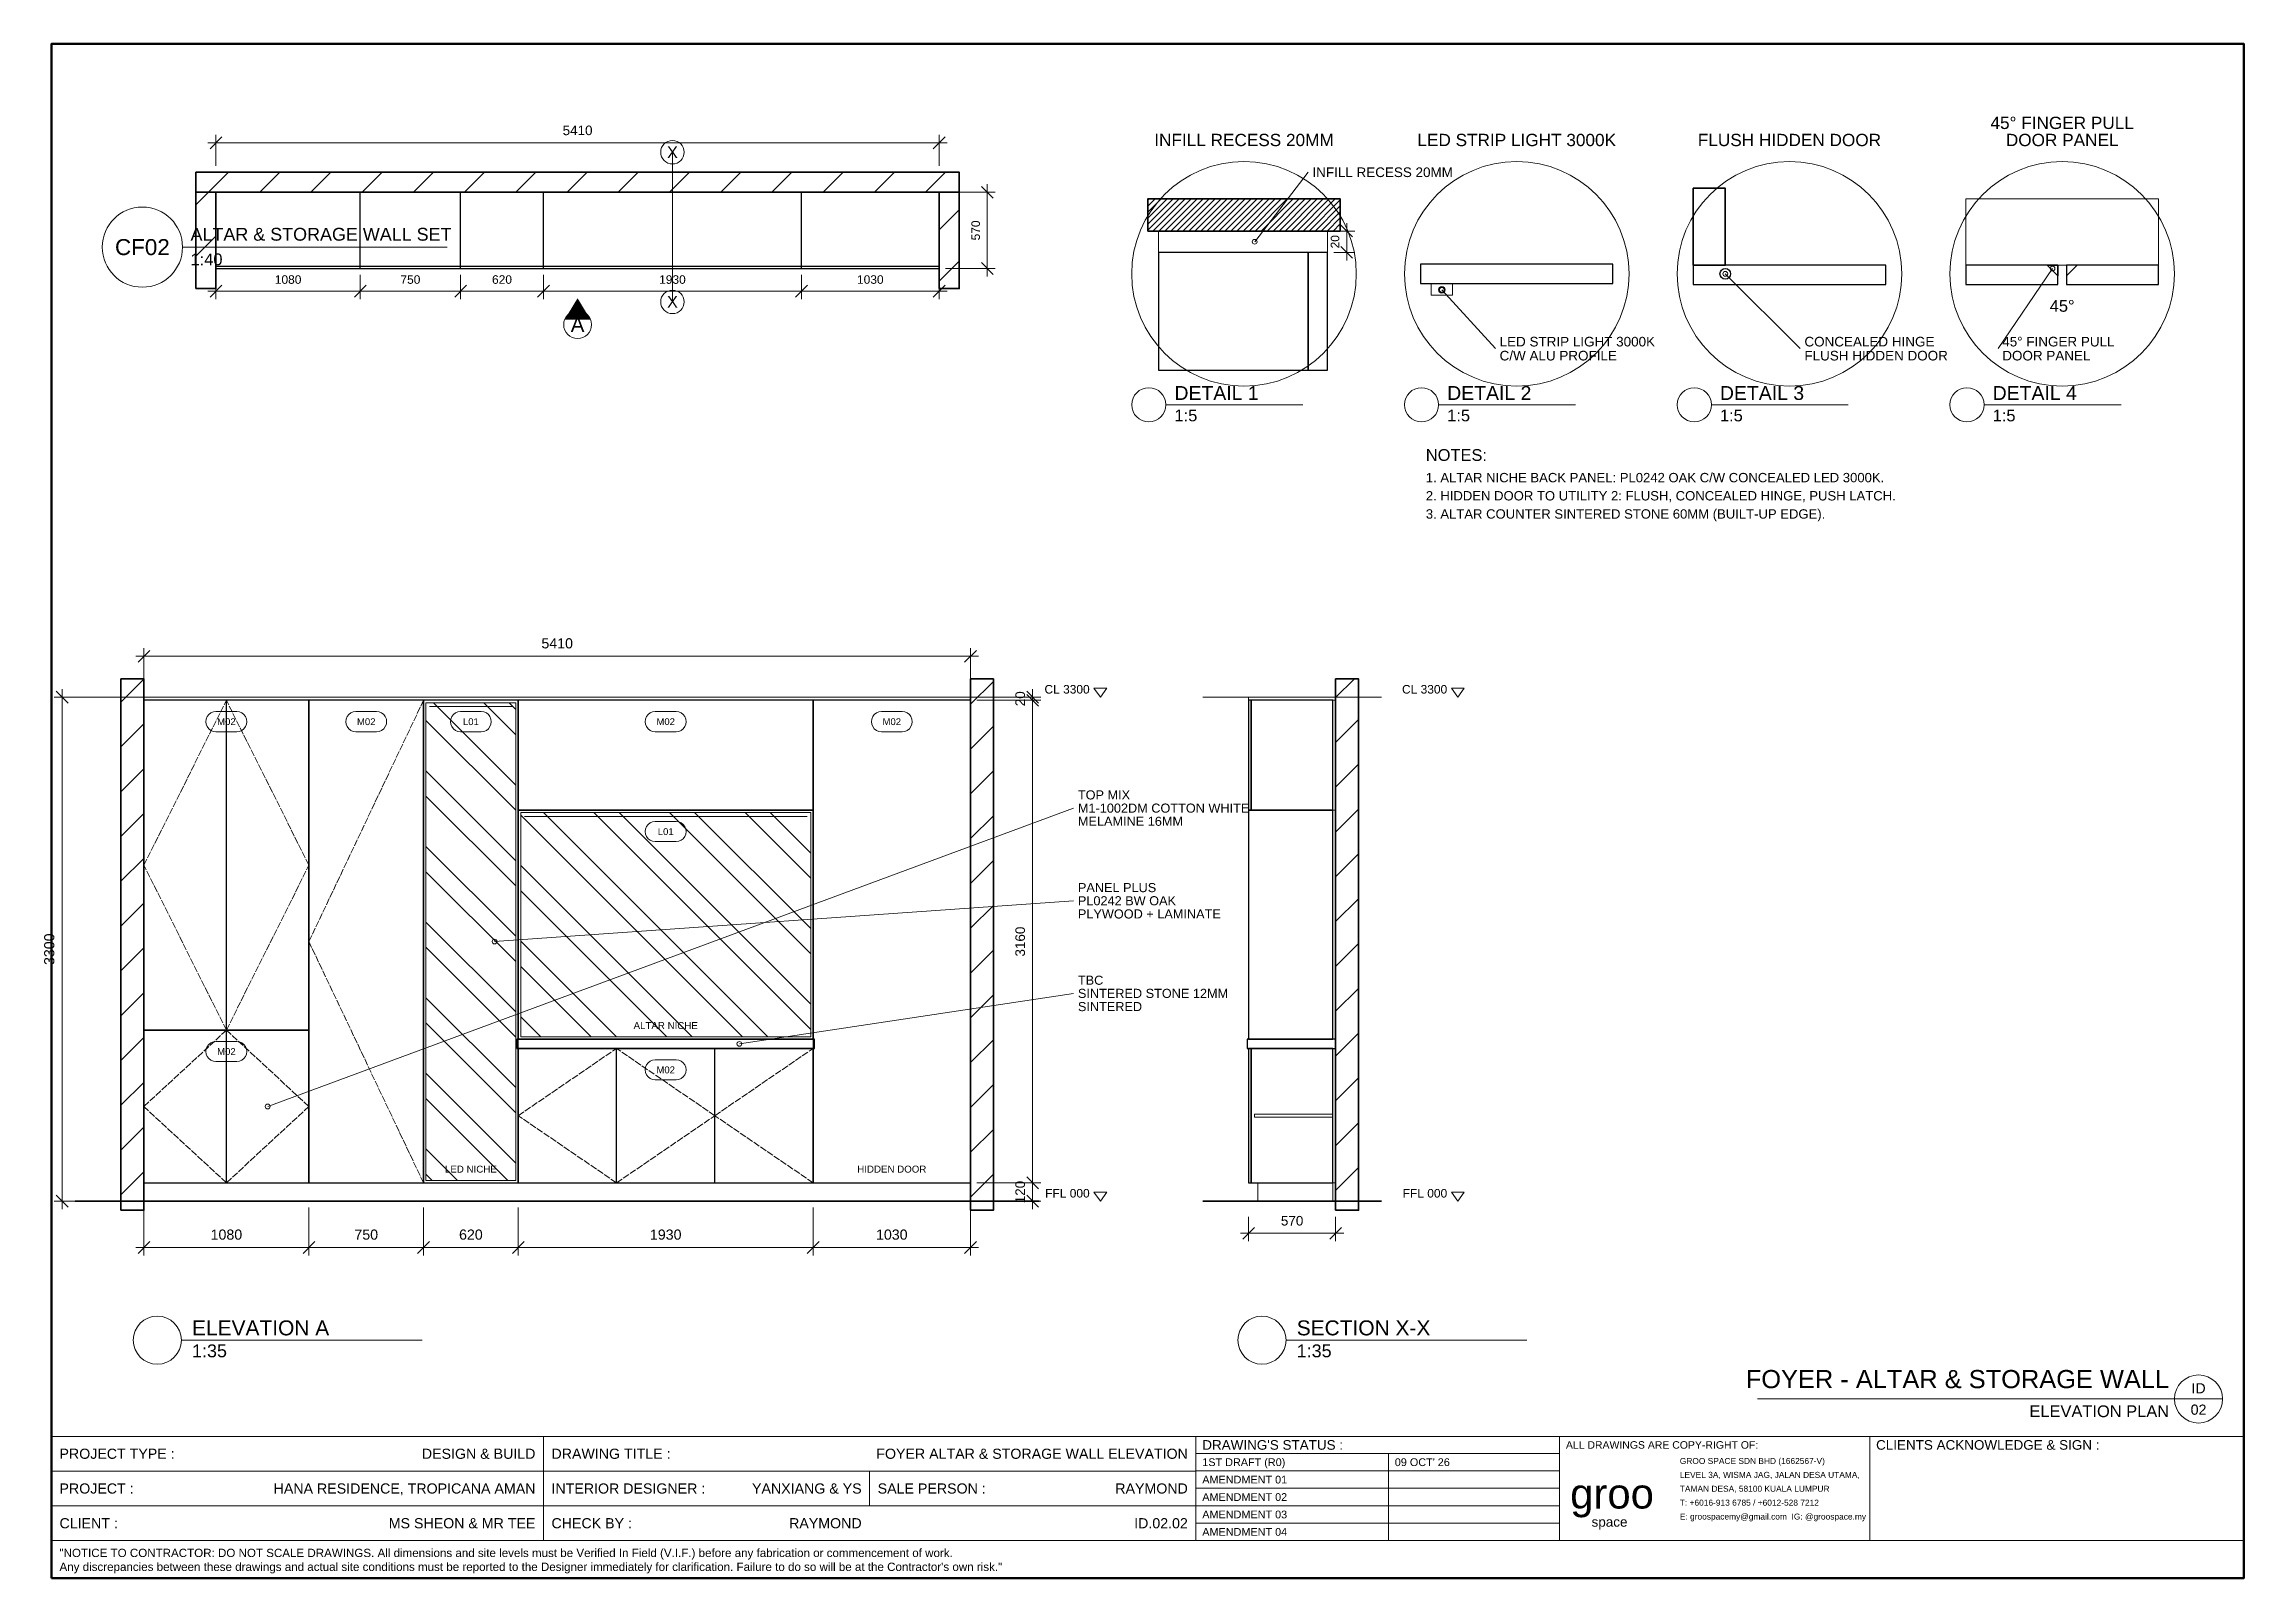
# Model space of a CAD drawing. Header units: millimetres. Extents: x 4 to 415, y 5 to 292.
import ezdxf
from ezdxf.enums import TextEntityAlignment as Align

# ---------------------------------------------------------------- set-up
doc = ezdxf.new("R2010")
doc.units = ezdxf.units.MM
doc.linetypes.add('DASHED', pattern=[1.524, 1.27, -0.254])
for name, color, linetype, lineweight in [('0-SHEET', 7, 'CONTINUOUS', 50), ('0-TITLE', 7, 'CONTINUOUS', 18), ('0-TITLE-TXT', 7, 'CONTINUOUS', 13), ('A-WALL', 250, 'CONTINUOUS', 35), ('I-CEIL', 7, 'CONTINUOUS', 18), ('I-DIM', 5, 'CONTINUOUS', 13), ('I-JOIN', 6, 'CONTINUOUS', 25), ('I-JOIN-ELEV', 7, 'CONTINUOUS', 25), ('I-JOIN-HATCH', 8, 'CONTINUOUS', 9), ('I-JOIN-HIDDEN', 6, 'DASHED', 13), ('I-JOIN-THIN', 7, 'CONTINUOUS', 13), ('I-LITE', 1, 'CONTINUOUS', 18), ('I-NOTE', 1, 'CONTINUOUS', 13), ('I-SYMB', 6, 'CONTINUOUS', 18), ('I-TAG', 5, 'CONTINUOUS', 13), ('I-TEXT', 7, 'CONTINUOUS', 13)]:
    doc.layers.add(name, color=color, linetype=linetype, lineweight=lineweight)
doc.styles.get("Standard").update_dxf_attribs({"font": 'arial.ttf'})

msp = doc.modelspace()

# ---------------------------------------------------------------- hatches: boundary and pattern name
at = {"layer": 'I-JOIN-HATCH'}
h = msp.add_hatch(dxfattribs=at)
h.set_pattern_fill('ANSI31', scale=2.1333)
h.paths.add_polyline_path([(32, 264.25), (174.75, 264.25), (174.75, 268), (32, 268)])
h = msp.add_hatch(dxfattribs=at)
h.set_pattern_fill('ANSI31', scale=2.1333)
h.paths.add_polyline_path([(32, 246.25), (35.75, 246.25), (35.75, 264.25), (32, 264.25)])
h = msp.add_hatch(dxfattribs=at)
h.set_pattern_fill('ANSI31', scale=2.1333)
h.paths.add_polyline_path([(171, 246.25), (174.75, 246.25), (174.75, 264.25), (171, 264.25)])
h = msp.add_hatch(dxfattribs=at)
h.set_pattern_fill('ANSI31', scale=0.25)
h.paths.add_polyline_path([(210, 257), (246, 257), (246, 263), (210, 263)])
h = msp.add_hatch(dxfattribs=at)
h.set_pattern_fill('ANSI31', scale=1.8667)
h.paths.add_polyline_path([(18, 73.79), (22.29, 73.79), (22.29, 173.21), (18, 173.21)])
h = msp.add_hatch(dxfattribs=at)
h.set_pattern_fill('ANSI31', scale=1.8667)
h.paths.add_polyline_path([(176.86, 73.79), (181.14, 73.79), (181.14, 173.21), (176.86, 173.21)])
h = msp.add_hatch(dxfattribs=at)
h.set_pattern_fill('ANSI31', scale=1.8667)
h.paths.add_polyline_path([(245.14, 73.79), (249.43, 73.79), (249.43, 173.21), (245.14, 173.21)])
h = msp.add_hatch(dxfattribs=at)
h.set_pattern_fill('ANSI32', scale=1.05, angle=90)
h.paths.add_polyline_path([(75.03, 79.39), (91.83, 79.39), (91.83, 168.76), (75.03, 168.76)])
h = msp.add_hatch(dxfattribs=at)
h.set_pattern_fill('ANSI32', scale=1.05, angle=90)
h.paths.add_polyline_path([(92.74, 106.24), (146.97, 106.24), (146.97, 148.19), (92.74, 148.19)])
at = {"layer": 'I-SYMB'}
h = msp.add_hatch(color=6, dxfattribs=at)
h.dxf.hatch_style = 1
h.paths.add_polyline_path([(103.38, 244.44), (100.95, 240.44), (105.8, 240.44)])

# ---------------------------------------------------------------- linework, layer by layer
at = {"layer": '0-SHEET'}
msp.add_lwpolyline([(5, 5), (415, 5), (415, 292), (5, 292)], close=True, dxfattribs=at)
at = {"layer": '0-TITLE'}
for p, q in [((5, 31.5), (415, 31.5)), ((97, 12), (97, 31.5)), ((219, 12), (219, 31.5)), ((287, 12), (287, 31.5)), ((345, 12), (345, 31.5)), ((5, 25), (219, 25)), ((158, 18.5), (158, 25)), ((219, 28.3), (287, 28.3)), ((219, 25.04), (287, 25.04)), ((255, 12), (255, 28.3)), ((219, 21.78), (287, 21.78)), ((5, 18.5), (219, 18.5)), ((219, 18.52), (287, 18.52)), ((219, 15.26), (287, 15.26)), ((5, 12), (415, 12))]:
    msp.add_line(p, q, dxfattribs=at)
at = {"layer": 'A-WALL'}
for p, q in [((9.43, 75.5), (189.71, 75.5)), ((220.29, 75.5), (253.71, 75.5))]:
    msp.add_line(p, q, dxfattribs=at)
for points in [[(32, 264.25), (174.75, 264.25), (174.75, 268), (32, 268)], [(32, 246.25), (35.75, 246.25), (35.75, 264.25), (32, 264.25)], [(171, 246.25), (174.75, 246.25), (174.75, 264.25), (171, 264.25)], [(312, 250.6), (318, 250.6), (318, 265), (312, 265)], [(210, 257), (246, 257), (246, 263), (210, 263)], [(18, 73.79), (22.29, 73.79), (22.29, 173.21), (18, 173.21)], [(176.86, 73.79), (181.14, 73.79), (181.14, 173.21), (176.86, 173.21)], [(245.14, 73.79), (249.43, 73.79), (249.43, 173.21), (245.14, 173.21)]]:
    msp.add_lwpolyline(points, close=True, dxfattribs=at)
at = {"layer": 'I-CEIL'}
for p, q in [((9.43, 169.79), (189.71, 169.79)), ((220.29, 169.79), (253.71, 169.79))]:
    msp.add_line(p, q, dxfattribs=at)
at = {"layer": 'I-DIM'}
for p, q in [((34.25, 273.5), (172.5, 273.5)), ((34.65, 272.4), (36.85, 274.6)), ((35.75, 269.2), (35.75, 275)), ((169.9, 272.4), (172.1, 274.6)), ((171, 269.2), (171, 275)), ((172.2, 264.25), (181.5, 264.25)), ((181.1, 263.15), (178.9, 265.35)), ((180, 248.5), (180, 265.75)), ((244.8, 257), (248.7, 257)), ((248.3, 255.9), (246.1, 258.1)), ((247.2, 251.5), (247.2, 258.5)), ((181.1, 248.9), (178.9, 251.1)), ((244.8, 253), (248.7, 253)), ((248.3, 251.9), (246.1, 254.1)), ((34.65, 244.65), (36.85, 246.85)), ((35.75, 248.8), (35.75, 244.25)), ((61.65, 244.65), (63.85, 246.85)), ((61.65, 244.65), (63.85, 246.85)), ((62.75, 248.8), (62.75, 244.25)), ((62.75, 248.8), (62.75, 244.25)), ((80.4, 244.65), (82.6, 246.85)), ((80.4, 244.65), (82.6, 246.85)), ((81.5, 248.8), (81.5, 244.25)), ((81.5, 248.8), (81.5, 244.25)), ((95.9, 244.65), (98.1, 246.85)), ((95.9, 244.65), (98.1, 246.85)), ((97, 248.8), (97, 244.25)), ((97, 248.8), (97, 244.25)), ((144.15, 244.65), (146.35, 246.85)), ((144.15, 244.65), (146.35, 246.85)), ((145.25, 248.8), (145.25, 244.25)), ((145.25, 248.8), (145.25, 244.25)), ((169.9, 244.65), (172.1, 246.85)), ((171, 248.8), (171, 244.25)), ((172.2, 250), (181.5, 250)), ((34.25, 245.75), (64.25, 245.75)), ((61.25, 245.75), (83, 245.75)), ((80, 245.75), (98.5, 245.75)), ((95.5, 245.75), (146.75, 245.75)), ((143.75, 245.75), (172.5, 245.75)), ((20.79, 177.45), (178.36, 177.45)), ((21.19, 176.35), (23.39, 178.55)), ((22.29, 170.99), (22.29, 178.95)), ((175.76, 176.35), (177.96, 178.55)), ((176.86, 170.99), (176.86, 178.95)), ((21.09, 169.79), (5.5, 169.79)), ((8.1, 168.69), (5.9, 170.89)), ((7, 74), (7, 171.29)), ((178.06, 169.79), (189.98, 169.79)), ((178.06, 169.21), (189.98, 169.21)), ((178.06, 169.21), (189.98, 169.21)), ((189.58, 168.69), (187.38, 170.89)), ((189.58, 168.11), (187.38, 170.31)), ((189.58, 168.11), (187.38, 170.31)), ((188.48, 167.71), (188.48, 171.29)), ((188.48, 77.43), (188.48, 170.71)), ((178.06, 78.93), (189.98, 78.93)), ((178.06, 78.93), (189.98, 78.93)), ((189.58, 77.83), (187.38, 80.03)), ((189.58, 77.83), (187.38, 80.03)), ((188.48, 74), (188.48, 80.43)), ((21.09, 75.5), (5.5, 75.5)), ((8.1, 74.4), (5.9, 76.6)), ((22.29, 74.3), (22.29, 65.33)), ((53.14, 74.3), (53.14, 65.33)), ((53.14, 74.3), (53.14, 65.33)), ((74.57, 74.3), (74.57, 65.33)), ((74.57, 74.3), (74.57, 65.33)), ((92.29, 74.3), (92.29, 65.33)), ((92.29, 74.3), (92.29, 65.33)), ((147.43, 74.3), (147.43, 65.33)), ((147.43, 74.3), (147.43, 65.33)), ((176.86, 74.3), (176.86, 65.33)), ((178.06, 75.5), (189.98, 75.5)), ((189.58, 74.4), (187.38, 76.6)), ((227.76, 68.4), (229.96, 70.6)), ((228.86, 72.59), (228.86, 68)), ((244.04, 68.4), (246.24, 70.6)), ((245.14, 72.59), (245.14, 68)), ((20.79, 66.83), (54.64, 66.83)), ((21.19, 65.73), (23.39, 67.93)), ((51.64, 66.83), (76.07, 66.83)), ((52.04, 65.73), (54.24, 67.93)), ((52.04, 65.73), (54.24, 67.93)), ((73.07, 66.83), (93.79, 66.83)), ((73.47, 65.73), (75.67, 67.93)), ((73.47, 65.73), (75.67, 67.93)), ((90.79, 66.83), (148.93, 66.83)), ((91.19, 65.73), (93.39, 67.93)), ((91.19, 65.73), (93.39, 67.93)), ((145.93, 66.83), (178.36, 66.83)), ((146.33, 65.73), (148.53, 67.93)), ((146.33, 65.73), (148.53, 67.93)), ((175.76, 65.73), (177.96, 67.93)), ((227.36, 69.5), (246.64, 69.5))]:
    msp.add_line(p, q, dxfattribs=at)
at = {"layer": 'I-JOIN'}
for p, q in [((35.75, 250), (35.75, 264.25)), ((62.75, 250), (62.75, 264.25)), ((81.5, 250), (81.5, 264.25)), ((97, 250), (97, 264.25)), ((145.25, 250), (145.25, 264.25)), ((35.75, 250.45), (171, 250.45))]:
    msp.add_line(p, q, dxfattribs=at)
msp.add_lwpolyline([(35.75, 250), (171, 250), (171, 264.25), (35.75, 264.25)], close=True, dxfattribs=at)
at = {"layer": 'I-JOIN-ELEV'}
for p, q in [((37.71, 107.5), (37.71, 169.21)), ((37.71, 78.93), (37.71, 107.5)), ((110.67, 78.93), (110.67, 104.07)), ((129.05, 78.93), (129.05, 104.07))]:
    msp.add_line(p, q, dxfattribs=at)
for points in [[(212, 231), (240, 231), (240, 253), (212, 253)], [(240, 231), (243.6, 231), (243.6, 253), (240, 253)], [(261, 247.2), (297, 247.2), (297, 250.8), (261, 250.8)], [(312, 247), (348, 247), (348, 250.6), (312, 250.6)], [(363, 247), (380.2, 247), (380.2, 250.6), (363, 250.6)], [(380.2, 250.6), (380.2, 248.6), (378.2, 250.6)], [(381.8, 247), (399, 247), (399, 250.6), (381.8, 250.6)], [(381.8, 250.6), (381.8, 248.6), (383.8, 250.6)], [(22.29, 107.5), (53.14, 107.5), (53.14, 169.21), (22.29, 169.21)], [(22.29, 78.93), (176.86, 78.93), (176.86, 169.21), (22.29, 169.21)], [(53.14, 78.93), (74.57, 78.93), (74.57, 169.21), (53.14, 169.21)], [(74.57, 78.93), (92.29, 78.93), (92.29, 169.21), (74.57, 169.21)], [(92.29, 148.64), (147.43, 148.64), (147.43, 169.21), (92.29, 169.21)], [(147.43, 78.93), (176.86, 78.93), (176.86, 169.21), (147.43, 169.21)], [(228.86, 148.64), (229.37, 148.64), (229.37, 169.21), (228.86, 169.21)], [(229.37, 148.64), (244.63, 148.64), (244.63, 169.21), (229.37, 169.21)], [(92.29, 105.79), (147.43, 105.79), (147.43, 148.64), (92.29, 148.64)], [(228.86, 105.79), (244.63, 105.79), (244.63, 148.64), (228.86, 148.64)], [(22.29, 78.93), (53.14, 78.93), (53.14, 107.5), (22.29, 107.5)], [(92, 104.07), (147.71, 104.07), (147.71, 105.79), (92, 105.79)], [(92.29, 78.93), (147.43, 78.93), (147.43, 104.07), (92.29, 104.07)], [(228.57, 104.07), (245.14, 104.07), (245.14, 105.79), (228.57, 105.79)], [(228.86, 78.93), (229.37, 78.93), (229.37, 104.07), (228.86, 104.07)], [(229.37, 78.93), (244.63, 78.93), (244.63, 104.07), (229.37, 104.07)]]:
    msp.add_lwpolyline(points, close=True, dxfattribs=at)
msp.add_circle((318, 249), 1, dxfattribs=at)
at = {"layer": 'I-JOIN-HIDDEN'}
for points in [[(37.71, 107.5), (22.29, 138.36), (37.71, 169.21)], [(37.71, 107.5), (53.14, 138.36), (37.71, 169.21)], [(74.57, 78.93), (53.14, 124.07), (74.57, 169.21)], [(37.71, 78.93), (22.29, 93.21), (37.71, 107.5)], [(37.71, 78.93), (53.14, 93.21), (37.71, 107.5)], [(110.67, 78.93), (92.29, 91.5), (110.67, 104.07)], [(110.67, 78.93), (129.05, 91.5), (110.67, 104.07)], [(147.43, 78.93), (129.05, 91.5), (147.43, 104.07)]]:
    msp.add_lwpolyline(points, dxfattribs=at)
at = {"layer": 'I-JOIN-THIN'}
for points in [[(363, 250.6), (399, 250.6), (399, 263), (363, 263)], [(212, 253), (243.6, 253), (243.6, 257), (212, 257)], [(22.29, 169.21), (176.86, 169.21), (176.86, 169.79), (22.29, 169.79)], [(75.03, 79.39), (91.83, 79.39), (91.83, 168.76), (75.03, 168.76)], [(228.86, 169.21), (245.14, 169.21), (245.14, 169.79), (228.86, 169.79)], [(244.63, 148.64), (245.14, 148.64), (245.14, 169.21), (244.63, 169.21)], [(92.74, 106.24), (146.97, 106.24), (146.97, 148.19), (92.74, 148.19)], [(244.63, 105.79), (245.14, 105.79), (245.14, 148.64), (244.63, 148.64)], [(244.63, 78.93), (245.14, 78.93), (245.14, 104.07), (244.63, 104.07)], [(229.94, 91.24), (244.63, 91.24), (244.63, 91.76), (229.94, 91.76)], [(22.29, 75.5), (176.86, 75.5), (176.86, 78.93), (22.29, 78.93)], [(230.57, 75.5), (244.63, 75.5), (244.63, 78.93), (230.57, 78.93)]]:
    msp.add_lwpolyline(points, close=True, dxfattribs=at)
at = {"layer": 'I-LITE', "color": 1}
for p, q in [((75.71, 168.07), (91.14, 168.07)), ((93.43, 147.5), (146.29, 147.5))]:
    msp.add_line(p, q, dxfattribs=at)
msp.add_lwpolyline([(263, 245), (267, 245), (267, 247.2), (263, 247.2)], close=True, dxfattribs=at)
msp.add_circle((265, 246), 0.6, dxfattribs=at)
at = {"layer": 'I-NOTE', "color": 1}
for p, q in [((230, 255), (240, 268)), ((318, 249), (332, 235)), ((379.2, 250), (369, 235)), ((265, 246), (275, 235)), ((213.4, 224.5), (239, 224.5)), ((264.4, 224.5), (290, 224.5)), ((315.4, 224.5), (341, 224.5)), ((366.4, 224.5), (392, 224.5))]:
    msp.add_line(p, q, dxfattribs=at)
at = {"layer": 'I-NOTE', "color": 7}
for p, q in [((45.43, 93.21), (196.14, 149.04)), ((87.86, 124.07), (196.14, 131.71)), ((133.64, 104.93), (196.14, 114.38))]:
    msp.add_line(p, q, dxfattribs=at)
at = {"layer": 'I-NOTE', "color": 1}
for points in [[(201.14, 169.79), (199.94, 171.47), (202.34, 171.47)], [(268, 169.79), (266.8, 171.47), (269.2, 171.47)], [(201.14, 75.5), (199.94, 77.18), (202.34, 77.18)], [(268, 75.5), (266.8, 77.18), (269.2, 77.18)]]:
    msp.add_lwpolyline(points, close=True, dxfattribs=at)
for centre, radius in [((228, 249), 21), ((279, 249), 21), ((330, 249), 21), ((381, 249), 21), ((230, 255), 0.45), ((318, 249), 0.45), ((379.2, 250), 0.45), ((265, 246), 0.45), ((210.2, 224.5), 3.2), ((261.2, 224.5), 3.2), ((312.2, 224.5), 3.2), ((363.2, 224.5), 3.2)]:
    msp.add_circle(centre, radius, dxfattribs=at)
at = {"layer": 'I-NOTE', "color": 7}
for centre in [(87.86, 124.07), (133.64, 104.93), (45.43, 93.21)]:
    msp.add_circle(centre, 0.45, dxfattribs=at)
at = {"layer": 'I-SYMB', "color": 6}
msp.add_line((121.12, 243.75), (121.12, 271.75), dxfattribs=at)
for centre, radius in [((121.12, 271.75), 2.2), ((121.12, 243.75), 2.2), ((103.38, 239.5), 2.6)]:
    msp.add_circle(centre, radius, dxfattribs=at)
at = {"layer": 'I-TAG'}
for points in [[(35.76, 167.09), (35.28, 167.03), (34.83, 166.84), (34.44, 166.54), (34.14, 166.15), (33.95, 165.7), (33.89, 165.21), (33.95, 164.73), (34.14, 164.28), (34.44, 163.89), (34.83, 163.59), (35.28, 163.4), (35.76, 163.34), (39.66, 163.34), (40.15, 163.4), (40.6, 163.59), (40.99, 163.89), (41.29, 164.28), (41.48, 164.73), (41.54, 165.21), (41.48, 165.7), (41.29, 166.15), (40.99, 166.54), (40.6, 166.84), (40.15, 167.03), (39.66, 167.09)], [(61.91, 167.09), (61.42, 167.03), (60.97, 166.84), (60.58, 166.54), (60.28, 166.15), (60.1, 165.7), (60.03, 165.21), (60.1, 164.73), (60.28, 164.28), (60.58, 163.89), (60.97, 163.59), (61.42, 163.4), (61.91, 163.34), (65.81, 163.34), (66.29, 163.4), (66.74, 163.59), (67.13, 163.89), (67.43, 164.28), (67.62, 164.73), (67.68, 165.21), (67.62, 165.7), (67.43, 166.15), (67.13, 166.54), (66.74, 166.84), (66.29, 167.03), (65.81, 167.09)], [(81.48, 167.09), (80.99, 167.03), (80.54, 166.84), (80.15, 166.54), (79.85, 166.15), (79.67, 165.7), (79.6, 165.21), (79.67, 164.73), (79.85, 164.28), (80.15, 163.89), (80.54, 163.59), (80.99, 163.4), (81.48, 163.34), (85.38, 163.34), (85.86, 163.4), (86.32, 163.59), (86.7, 163.89), (87, 164.28), (87.19, 164.73), (87.25, 165.21), (87.19, 165.7), (87, 166.15), (86.7, 166.54), (86.32, 166.84), (85.86, 167.03), (85.38, 167.09)], [(117.91, 167.09), (117.42, 167.03), (116.97, 166.84), (116.58, 166.54), (116.28, 166.15), (116.1, 165.7), (116.03, 165.21), (116.1, 164.73), (116.28, 164.28), (116.58, 163.89), (116.97, 163.59), (117.42, 163.4), (117.91, 163.34), (121.81, 163.34), (122.29, 163.4), (122.74, 163.59), (123.13, 163.89), (123.43, 164.28), (123.62, 164.73), (123.68, 165.21), (123.62, 165.7), (123.43, 166.15), (123.13, 166.54), (122.74, 166.84), (122.29, 167.03), (121.81, 167.09)], [(160.19, 167.09), (159.71, 167.03), (159.26, 166.84), (158.87, 166.54), (158.57, 166.15), (158.38, 165.7), (158.32, 165.21), (158.38, 164.73), (158.57, 164.28), (158.87, 163.89), (159.26, 163.59), (159.71, 163.4), (160.19, 163.34), (164.09, 163.34), (164.58, 163.4), (165.03, 163.59), (165.42, 163.89), (165.72, 164.28), (165.9, 164.73), (165.97, 165.21), (165.9, 165.7), (165.72, 166.15), (165.42, 166.54), (165.03, 166.84), (164.58, 167.03), (164.09, 167.09)], [(117.91, 146.52), (117.42, 146.45), (116.97, 146.27), (116.58, 145.97), (116.28, 145.58), (116.1, 145.13), (116.03, 144.64), (116.1, 144.16), (116.28, 143.71), (116.58, 143.32), (116.97, 143.02), (117.42, 142.83), (117.91, 142.77), (121.81, 142.77), (122.29, 142.83), (122.74, 143.02), (123.13, 143.32), (123.43, 143.71), (123.62, 144.16), (123.68, 144.64), (123.62, 145.13), (123.43, 145.58), (123.13, 145.97), (122.74, 146.27), (122.29, 146.45), (121.81, 146.52)], [(35.76, 105.38), (35.28, 105.31), (34.83, 105.12), (34.44, 104.83), (34.14, 104.44), (33.95, 103.99), (33.89, 103.5), (33.95, 103.01), (34.14, 102.56), (34.44, 102.17), (34.83, 101.88), (35.28, 101.69), (35.76, 101.62), (39.66, 101.62), (40.15, 101.69), (40.6, 101.88), (40.99, 102.17), (41.29, 102.56), (41.48, 103.01), (41.54, 103.5), (41.48, 103.99), (41.29, 104.44), (40.99, 104.83), (40.6, 105.12), (40.15, 105.31), (39.66, 105.38)], [(117.91, 101.95), (117.42, 101.88), (116.97, 101.7), (116.58, 101.4), (116.28, 101.01), (116.1, 100.56), (116.03, 100.07), (116.1, 99.59), (116.28, 99.13), (116.58, 98.75), (116.97, 98.45), (117.42, 98.26), (117.91, 98.2), (121.81, 98.2), (122.29, 98.26), (122.74, 98.45), (123.13, 98.75), (123.43, 99.13), (123.62, 99.59), (123.68, 100.07), (123.62, 100.56), (123.43, 101.01), (123.13, 101.4), (122.74, 101.7), (122.29, 101.88), (121.81, 101.95)]]:
    msp.add_lwpolyline(points, close=True, dxfattribs=at)
at = {"layer": 'I-TEXT'}
for p, q in [((29.5, 254), (79, 254)), ((29.29, 49.5), (74.29, 49.5)), ((235.86, 49.5), (280.86, 49.5)), ((324, 38.5), (402, 38.5)), ((402, 38.5), (411, 38.5))]:
    msp.add_line(p, q, dxfattribs=at)
for centre, radius in [((22, 254), 7.5), ((24.79, 49.5), 4.5), ((231.36, 49.5), 4.5), ((406.5, 38.5), 4.5)]:
    msp.add_circle(centre, radius, dxfattribs=at)

# ---------------------------------------------------------------- texts
at = {"layer": '0-TITLE-TXT'}
for s, height, p in [('PROJECT TYPE :', 1.9, (6.5, 28.25)), ('DRAWING TITLE :', 1.9, (98.5, 28.25)), ("DRAWING'S STATUS :", 1.8, (220.2, 29.9)), ('ALL DRAWINGS ARE COPY-RIGHT OF:', 1.4, (288.2, 29.9)), ('CLIENTS ACKNOWLEDGE & SIGN :', 1.8, (346.2, 29.9)), ('1ST DRAFT (R0)', 1.45, (220.2, 26.67)), ("09 OCT' 26", 1.45, (256.2, 26.67)), ('GROO SPACE SDN BHD (1662567-V)', 1.12, (309.5, 26.9)), ('LEVEL 3A, WISMA JAG, JALAN DESA UTAMA,', 1.12, (309.5, 24.3)), ('PROJECT :', 1.9, (6.5, 21.75)), ('INTERIOR DESIGNER :', 1.9, (98.5, 21.75)), ('SALE PERSON :', 1.9, (159.5, 21.75)), ('AMENDMENT 01', 1.45, (220.2, 23.41)), ('AMENDMENT 02', 1.45, (220.2, 20.15)), ('TAMAN DESA, 58100 KUALA LUMPUR', 1.12, (309.5, 21.7)), ('AMENDMENT 03', 1.45, (220.2, 16.89)), ('T: +6016-913 6785 / +6012-528 7212', 1.12, (309.5, 19.1)), ('E: groospacemy@gmail.com  IG: @groospace.my', 1.12, (309.5, 16.5)), ('CLIENT :', 1.9, (6.5, 15.25)), ('CHECK BY :', 1.9, (98.5, 15.25)), ('AMENDMENT 04', 1.45, (220.2, 13.63)), ('"NOTICE TO CONTRACTOR: DO NOT SCALE DRAWINGS. All dimensions and site levels must be Verified In Field (V.I.F.) before any fabrication or commencement of work.', 1.55, (6.5, 9.7)), ('Any discrepancies between these drawings and actual site conditions must be reported to the Designer immediately for clarification. Failure to do so will be at the Contractor\'s own risk."', 1.55, (6.5, 7.1))]:
    msp.add_text(s, height=height, dxfattribs=at).set_placement(p, align=Align.MIDDLE_LEFT)
for s, p in [('DESIGN & BUILD', (95.5, 28.25)), ('FOYER ALTAR & STORAGE WALL ELEVATION', (217.5, 28.25)), ('HANA RESIDENCE, TROPICANA AMAN', (95.5, 21.75)), ('YANXIANG & YS', (156.5, 21.75)), ('RAYMOND', (217.5, 21.75)), ('MS SHEON & MR TEE', (95.5, 15.25)), ('RAYMOND', (156.5, 15.25)), ('ID.02.02', (217.5, 15.25))]:
    msp.add_text(s, height=1.9, dxfattribs=at).set_placement(p, align=Align.MIDDLE_RIGHT)
for s, height, p in [('groo', 5.6, (289, 18)), ('space', 1.8, (293, 14.6))]:
    msp.add_text(s, height=height, dxfattribs=at).set_placement(p)
at = {"layer": 'I-DIM'}
for s, height, p in [('5410', 1.8, (103.38, 274.4)), ('1080', 1.6, (49.25, 246.65)), ('750', 1.6, (72.12, 246.65)), ('620', 1.6, (89.25, 246.65)), ('1930', 1.6, (121.12, 246.65)), ('1030', 1.6, (158.12, 246.65)), ('5410', 1.9, (99.57, 178.35)), ('1080', 1.9, (37.71, 67.73)), ('750', 1.9, (63.86, 67.73)), ('620', 1.9, (83.43, 67.73)), ('1930', 1.9, (119.86, 67.73)), ('1030', 1.9, (162.14, 67.73)), ('570', 1.8, (237, 70.4))]:
    msp.add_text(s, height=height, dxfattribs=at).set_placement(p, align=Align.BOTTOM_CENTER)
for s, height, p in [('570', 1.6, (179.1, 257.12)), ('20', 1.6, (246.3, 255)), ('20', 1.8, (187.58, 169.5)), ('3300', 1.9, (6.1, 122.64)), ('3160', 1.8, (187.58, 124.07)), ('120', 1.8, (187.58, 77.21))]:
    msp.add_text(s, height=height, rotation=90, dxfattribs=at).set_placement(p, align=Align.BOTTOM_CENTER)
at = {"layer": 'I-NOTE', "color": 1}
for s, p in [('45° FINGER PULL', (381, 275.4)), ('INFILL RECESS 20MM', (228, 272.2)), ('LED STRIP LIGHT 3000K', (279, 272.2)), ('FLUSH HIDDEN DOOR', (330, 272.2)), ('DOOR PANEL', (381, 272.2))]:
    msp.add_text(s, height=2.3, dxfattribs=at).set_placement(p, align=Align.BOTTOM_CENTER)
for s, height, p in [('INFILL RECESS 20MM', 1.8, (240.8, 268)), ('C/W ALU PROFILE', 1.8, (275.8, 233.69)), ('LED STRIP LIGHT 3000K', 1.8, (275.8, 236.31)), ('CONCEALED HINGE', 1.8, (332.8, 236.31)), ('FLUSH HIDDEN DOOR', 1.8, (332.8, 233.69)), ('45° FINGER PULL', 1.8, (369.8, 236.31)), ('DOOR PANEL', 1.8, (369.8, 233.69)), ('MELAMINE 16MM', 1.7, (196.94, 146.58)), ('PLYWOOD + LAMINATE', 1.7, (196.94, 129.24)), ('SINTERED', 1.7, (196.94, 111.91))]:
    msp.add_text(s, height=height, dxfattribs=at).set_placement(p, align=Align.MIDDLE_LEFT)
msp.add_text('45°', height=2.2, dxfattribs=at).set_placement((381, 243), align=Align.MIDDLE_CENTER)
for s, height, p in [('DETAIL 1', 2.6, (215, 225.4)), ('DETAIL 2', 2.6, (266, 225.4)), ('DETAIL 3', 2.6, (317, 225.4)), ('DETAIL 4', 2.6, (368, 225.4)), ('1:5', 2.2, (215, 221.4)), ('1:5', 2.2, (266, 221.4)), ('1:5', 2.2, (317, 221.4)), ('1:5', 2.2, (368, 221.4)), ('NOTES:', 2.2, (262, 214)), ('1. ALTAR NICHE BACK PANEL: PL0242 OAK C/W CONCEALED LED 3000K.', 1.75, (262, 210)), ('2. HIDDEN DOOR TO UTILITY 2: FLUSH, CONCEALED HINGE, PUSH LATCH.', 1.75, (262, 206.6)), ('3. ALTAR COUNTER SINTERED STONE 60MM (BUILT-UP EDGE).', 1.75, (262, 203.2))]:
    msp.add_text(s, height=height, dxfattribs=at).set_placement(p)
at = {"layer": 'I-NOTE', "color": 7}
for s, p in [('TOP MIX', (196.94, 151.51)), ('M1-1002DM COTTON WHITE', (196.94, 149.04)), ('PANEL PLUS', (196.94, 134.17)), ('PL0242 BW OAK', (196.94, 131.71)), ('TBC', (196.94, 116.84)), ('SINTERED STONE 12MM', (196.94, 114.38))]:
    msp.add_text(s, height=1.7, dxfattribs=at).set_placement(p, align=Align.MIDDLE_LEFT)
at = {"layer": 'I-SYMB', "color": 6}
for s, height, p in [('X', 2.2, (121.12, 271.75)), ('X', 2.2, (121.12, 243.75)), ('A', 2.73, (103.38, 239.5))]:
    msp.add_text(s, height=height, dxfattribs=at).set_placement(p, align=Align.MIDDLE_CENTER)
at = {"layer": 'I-TAG'}
for s, p in [('M02', (37.71, 165.21)), ('M02', (63.86, 165.21)), ('L01', (83.43, 165.21)), ('M02', (119.86, 165.21)), ('M02', (162.14, 165.21)), ('L01', (119.86, 144.64)), ('M02', (37.71, 103.5)), ('M02', (119.86, 100.07))]:
    msp.add_text(s, height=1.275, dxfattribs=at).set_placement(p, align=Align.MIDDLE_CENTER)
at = {"layer": 'I-TEXT'}
for s, height, p in [('CF02', 3, (22, 254)), ('ALTAR NICHE', 1.3, (119.86, 108.36)), ('LED NICHE', 1.3, (83.43, 81.5)), ('HIDDEN DOOR', 1.3, (162.14, 81.5)), ('ID', 1.9, (406.5, 40.5)), ('02', 1.9, (406.5, 36.5))]:
    msp.add_text(s, height=height, dxfattribs=at).set_placement(p, align=Align.MIDDLE_CENTER)
for s, height, p in [('ALTAR & STORAGE WALL SET', 2.4, (31, 255.2)), ('1:40', 2.2, (31, 250.6)), ('ELEVATION A', 2.8, (31.29, 50.4)), ('SECTION X-X', 2.8, (237.86, 50.4)), ('1:35', 2.4, (31.29, 46.3)), ('1:35', 2.4, (237.86, 46.3))]:
    msp.add_text(s, height=height, dxfattribs=at).set_placement(p)
for s, height, p in [('CL 3300', 1.6, (199.14, 169.99)), ('CL 3300', 1.6, (266, 169.99)), ('FFL 000', 1.6, (199.14, 75.7)), ('FFL 000', 1.6, (266, 75.7)), ('FOYER - ALTAR & STORAGE WALL', 3.4, (401, 39.5))]:
    msp.add_text(s, height=height, dxfattribs=at).set_placement(p, align=Align.BOTTOM_RIGHT)
msp.add_text('ELEVATION PLAN', height=2.2, dxfattribs=at).set_placement((401, 37.3), align=Align.TOP_RIGHT)

doc.saveas('drawing.dxf')
